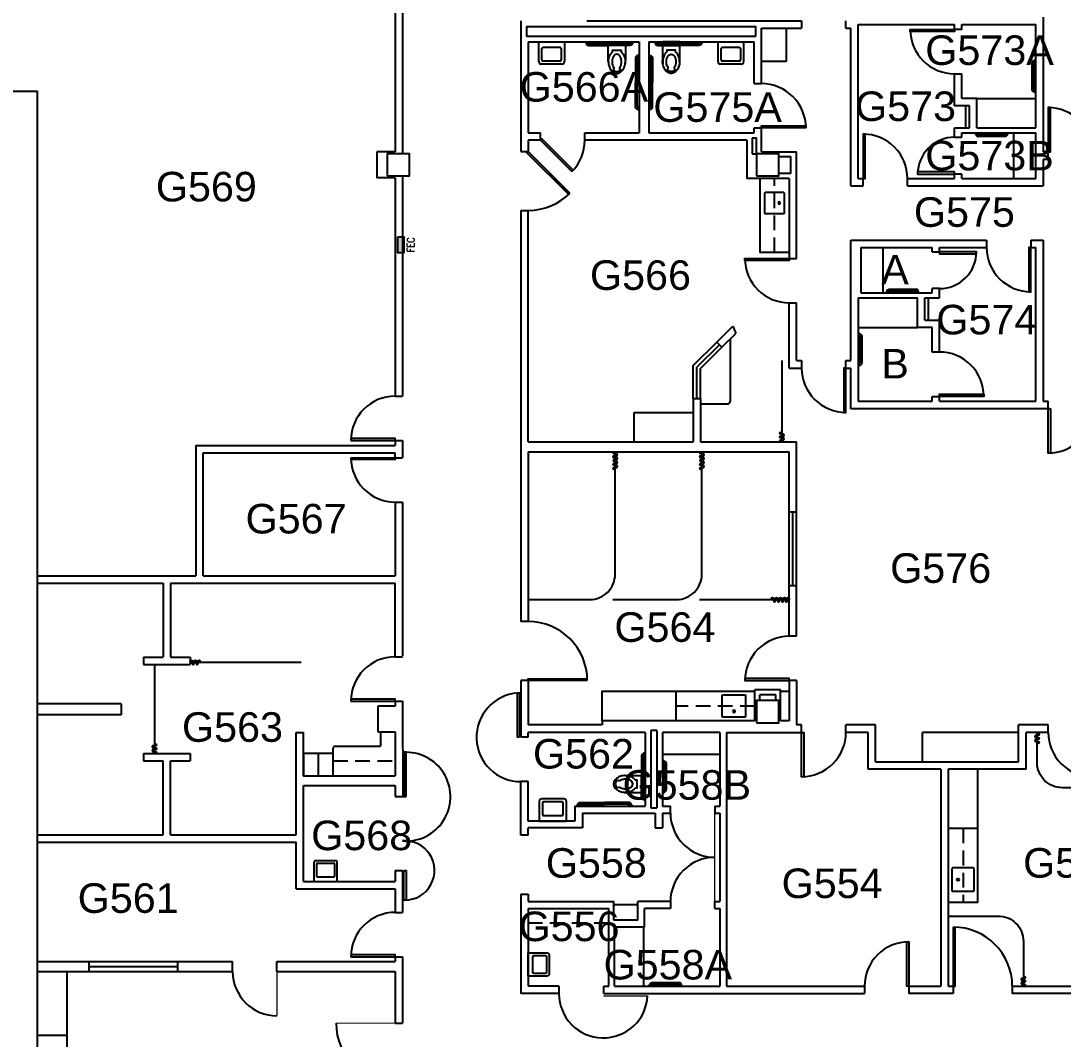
# Model space of a CAD drawing. Header units: inches. Extents: x -3386 to 4701, y -741 to 3764.
# Drawn here: x 1174 to 2020, y 351 to 1178 of the extents above; entities that cross this region are included whole.
import ezdxf
from ezdxf.enums import TextEntityAlignment as Align

# ---------------------------------------------------------------- set-up
doc = ezdxf.new("R2010")
doc.units = ezdxf.units.IN
doc.header["$LTSCALE"] = 96
doc.header["$MEASUREMENT"] = 0
doc.linetypes.add('HIDDEN2', pattern=[0.1875, 0.125, -0.0625])
doc.layers.get('0').update_dxf_attribs({"linetype": 'CONTINUOUS'})
for name, color, linetype in [('A-ANNO-ROOM', 4, 'CONTINUOUS'), ('A-COLS', 5, 'CONTINUOUS'), ('A-DOOR', 2, 'CONTINUOUS'), ('A-FLOR-CASE', 3, 'CONTINUOUS'), ('A-FLOR-CASE-UPPR', 3, 'HIDDEN2'), ('A-FLOR-PFIX', 2, 'CONTINUOUS'), ('A-GLAZ', 2, 'CONTINUOUS'), ('A-GLAZ-SILL', 1, 'CONTINUOUS'), ('A-WALL-FULL', 6, 'CONTINUOUS')]:
    doc.layers.add(name, color=color, linetype=linetype)
doc.styles.add('ARIAL', font='arial.ttf')
doc.styles.add('RomanS', font='romans.shx', dxfattribs={"width": 0.8})

# ---------------------------------------------------------------- blocks, each defined once
blk = doc.blocks.new('TRA_GrabBar_42')
for points in [[(0, 22.5), (0.5, 22.5), (0.75, 22.25), (0.75, 19.75), (0.5, 19.5), (0, 19.5)], [(0, -22.5), (0.5, -22.5), (0.75, -22.25), (0.75, -19.75), (0.5, -19.5), (0, -19.5)]]:
    blk.add_lwpolyline(points)
for points in [[(0.75, 21.75), (1, 21.75, -0.414214), (3, 19.75), (3, 0)], [(0.75, 20.25), (1, 20.25, -0.414214), (1.5, 19.75), (1.5, 0)], [(0.75, -20.25), (1, -20.25, 0.414214), (1.5, -19.75), (1.5, 0)], [(0.75, -21.75), (1, -21.75, 0.414214), (3, -19.75), (3, 0)]]:
    blk.add_lwpolyline(points, format="xyb")
blk = doc.blocks.new('TRA_GrabBar_36')
for points in [[(0, 19.5), (0.5, 19.5), (0.75, 19.25), (0.75, 16.75), (0.5, 16.5), (0, 16.5)], [(0, -19.5), (0.5, -19.5), (0.75, -19.25), (0.75, -16.75), (0.5, -16.5), (0, -16.5)]]:
    blk.add_lwpolyline(points)
for points in [[(0.75, 18.75), (1, 18.75, -0.414214), (3, 16.75), (3, 0)], [(0.75, 17.25), (1, 17.25, -0.414214), (1.5, 16.75), (1.5, 0)], [(0.75, -18.75), (1, -18.75, 0.414214), (3, -16.75), (3, 0)], [(0.75, -17.25), (1, -17.25, 0.414214), (1.5, -16.75), (1.5, 0)]]:
    blk.add_lwpolyline(points, format="xyb")
blk = doc.blocks.new('TRA_GrabBar_42x36')
blk.add_blockref('TRA_GrabBar_42', (0, 33))
at = {"rotation": 90}
blk.add_blockref('TRA_GrabBar_36', (24, 0), dxfattribs=at)
blk = doc.blocks.new('P2477016')
for p, q in [((-3.603083, -23.831759), (-3.603083, -23.831759)), ((-2.504894, -21.068753), (-2.504894, -21.068753))]:
    blk.add_line(p, q)
for points in [[(-6.93083, -16.399601, -0.022673), (-7, -14.875), (-7, 0), (-3.020761, 0), (0, 0), (3.020761, 0), (7, 0), (7, -14.875)], [(-6.937926, -16.211212, -0.074934), (-6.387938, -12.562014, -0.085426), (-4.920528, -9.670474, -0.066386), (-3.550098, -8.264603), (-3.550098, -6.711212), (3.449902, -6.711212), (3.449902, -8.264603, -0.066386), (4.820333, -9.670474, -0.085426), (6.287743, -12.562014, -0.111314), (6.709134, -17.991061)], [(3.991504, -23.722377, -0.562484), (3.158962, -23.529526), (2.424162, -21.300368, -0.238976), (2.492058, -20.853364, 0.08035), (3.421006, -18.976205, 0.074934), (3.837731, -16.211212, 0.074934), (3.421006, -13.446218, 0.085426), (2.414145, -11.462194, 0.066386), (1.597345, -10.624271, 0.330534), (-1.69754, -10.624271, 0.066386), (-2.51434, -11.462194, 0.085426), (-3.521201, -13.446218, 0.074934), (-3.937926, -16.211212, 0.074934), (-3.521201, -18.976205, 0.08035), (-2.592253, -20.853364, -0.238976), (-2.524357, -21.300368), (-3.250575, -23.503493, -0.549653), (-4.069149, -23.710095)], [(0, -25.75, 0.143932), (2.498761, -25.015482, 0.107177), (4.949747, -22.564786, 0.077997), (6.431696, -19.212481, 0.065232), (7, -14.875)], [(-4.023967, -23.748064, 0.06085), (-2.498761, -25.015482, 0.143932), (0, -25.75)], [(-2.976493, -22.67201, 0.063273), (-1.687041, -23.754089, 0.143932), (0, -24.25)], [(0, -24.25, 0.143932), (1.687041, -23.754089, 0.059203), (2.902316, -22.750942)]]:
    blk.add_lwpolyline(points, format="xyb")
for centre, radius, start, end in [((5.443363, -16.211212), 12.38129, 180, 197.141641), ((2.746106, -17.043143), 9.558648, 197.141641, 216.672481), ((1.035634, -18.316811), 7.426057, 216.672481, 226.574161)]:
    blk.add_arc(centre, radius, start, end)
blk = doc.blocks.new('A$C150C72AD')
for p, q in [((0.43, 17), (15.58, 17)), ((0, 0.43), (0, 16.58)), ((16, 16.58), (16, 0.43)), ((15.58, 0), (0.43, 0))]:
    blk.add_line(p, q)
blk.add_circle((4.25, 8.53), 0.85)
for centre, start, end in [((0.43, 16.58), 90, 180), ((15.58, 16.58), 0, 90), ((0.43, 0.43), 180, 270), ((15.58, 0.43), 270, 0)]:
    blk.add_arc(centre, 0.425, start, end)
blk = doc.blocks.new('Sink')
for p, q in [((-10.375, -16.15), (-10.375, 0)), ((-10.375, 0), (10.375, 0)), ((10.375, 0), (10.375, -16.15)), ((-7.875, -14.65), (-7.875, -5.5)), ((-6.875, -4.5), (6.875, -4.5)), ((7.875, -5.5), (7.875, -14.65)), ((6.875, -15.65), (-6.875, -15.65)), ((8.375, -18.15), (-8.375, -18.15))]:
    blk.add_line(p, q)
for centre, radius, start, end in [((-6.875, -5.5), 1, 90, 180), ((6.875, -5.5), 1, 0, 90), ((-8.375, -16.15), 2, 180, 270), ((-6.875, -14.65), 1, 180, 270), ((6.875, -14.65), 1, 270, 0), ((8.375, -16.15), 2, 270, 0)]:
    blk.add_arc(centre, radius, start, end)
blk = doc.blocks.new('A$C701A6502')
for p, q in [((0, 9.02), (0, -9.02)), ((17.5, 9.5), (0.48, 9.5)), ((17.97, -9.02), (17.97, 9.02)), ((0.48, -9.5), (17.5, -9.5))]:
    blk.add_line(p, q)
blk.add_circle((4.78, 0), 0.955)
for centre, start, end in [((0.48, 9.02), 90, 180), ((17.5, 9.02), 0, 90), ((0.48, -9.02), 180, 270), ((17.5, -9.02), 270, 0)]:
    blk.add_arc(centre, 0.477, start, end)
blk = doc.blocks.new('A$C12464A01')
for p, q in [((0.75, 12.75), (0.5, 12.75)), ((0.75, 11.25), (0.5, 11.25)), ((1, 13.5), (0.75, 13.25)), ((0.75, 13.25), (0.75, 10.75)), ((0.75, 10.75), (1, 10.5)), ((1.5, 13.5), (1, 13.5)), ((1, 10.5), (1.5, 10.5))]:
    blk.add_line(p, q)
for points in [[(0.75, -12.75), (0.5, -12.75, -0.414214), (-1.5, -10.75), (-1.5, 10.75)], [(0.75, -11.25), (0.5, -11.25, -0.414214), (0, -10.75), (0, 10.75)]]:
    blk.add_lwpolyline(points, format="xyb")
blk.add_lwpolyline([(1.5, -13.5), (1, -13.5), (0.75, -13.25), (0.75, -10.75), (1, -10.5), (1.5, -10.5)])
for radius in [2, 0.5]:
    blk.add_arc((0.5, 10.75), radius, 90, 180)
blk = doc.blocks.new('A$C1D080207')
blk.add_hatch(color=256).paths.add_polyline_path([(0, 0), (5, 0), (5, 13), (0, 13)])
blk.add_lwpolyline([(0, 13), (5, 13), (5, 0), (0, 0)], close=True)
at = {"style": 'RomanS', "width": 0.8, "flags": 4}
blk.add_attdef('FEC', text='', height=6, rotation=90, dxfattribs=at).set_placement((13.68, 6.59), align=Align.CENTER)
blk = doc.blocks.new('A$C565E4757')
for p, q in [((7.77, 17), (-7.77, 17)), ((-9.5, 15.27), (-9.5, 0)), ((-7.34, 13.98), (-7.34, 4.75)), ((6.48, 14.84), (-6.48, 14.84)), ((7.34, 4.75), (7.34, 13.98)), ((9.5, 0), (9.5, 15.27)), ((-9.5, 0), (9.5, 0)), ((-6.48, 3.89), (6.48, 3.89))]:
    blk.add_line(p, q)
for centre, radius, start, end in [((-7.77, 15.27), 1.73, 90, 180), ((7.77, 15.27), 1.73, 0, 90), ((-6.48, 13.98), 0.864, 90, 180), ((6.48, 13.98), 0.864, 0, 90), ((-6.48, 4.75), 0.864, 180, 270), ((6.48, 4.75), 0.864, 270, 0)]:
    blk.add_arc(centre, radius, start, end)
blk = doc.blocks.new('W-LAV2')
for p, q in [((17, 11), (1, 11)), ((1, 11), (1, -11)), ((15.5, 8.5), (6.5, 8.5)), ((19, -9), (19, 9)), ((5.5, 7.5), (5.5, -7.5)), ((16.5, -7.5), (16.5, 7.5)), ((1, -11), (17, -11)), ((6.5, -8.5), (15.5, -8.5))]:
    blk.add_line(p, q)
for centre, radius, start, end in [((6.5, 7.5), 1, 90, 180), ((15.5, 7.5), 1, 0, 90), ((17, 9), 2, 0, 90), ((6.5, -7.5), 1, 180, 270), ((15.5, -7.5), 1, 270, 0), ((17, -9), 2, 270, 0)]:
    blk.add_arc(centre, radius, start, end)

msp = doc.modelspace()

# ---------------------------------------------------------------- linework, layer by layer
at = {"layer": 'A-COLS'}
for points in [[(1471.5, 1052.5), (1489.5, 1052.5), (1489.5, 1070.5), (1471.5, 1070.5)], [(1771.5, 1052.5), (1789.5, 1052.5), (1789.5, 1070.5), (1771.5, 1070.5)], [(1771.5, 608.5), (1789.5, 608.5), (1789.5, 626.5), (1771.5, 626.5)]]:
    msp.add_lwpolyline(points, close=True, dxfattribs=at)
at = {"layer": 'A-DOOR'}
msp.add_line((1484.12, 548.45), (1486.87, 548.45), dxfattribs=at)
for points in [[(1896.25, 1171.5, 0.414214), (1932.25, 1135.5)], [(1811.5, 1091.5, 0.414214), (1775.5, 1127.5)], [(2044.25, 1072, 0.414214), (2008.25, 1108)], [(1894, 1050.5, 0.414214), (1858, 1086.5)], [(1932.25, 1084, 0.414214), (1902.25, 1054)], [(1920, 961, 0.414214), (1950, 991)], [(1958.25, 994.5, 0.414214), (1994.25, 958.5)], [(1762, 985.5, 0.414214), (1798, 949.5)], [(1956, 873.5, 0.414214), (1920, 909.5)], [(1808, 896.54, 0.414214), (1844, 860.54)], [(2008.25, 827.5, 0.414214), (2044.25, 863.5)], [(1798, 678.66, 0.414214), (1762, 642.66)], [(1577.25, 632.56, 0.962481), (1580, 560.66)], [(1808, 564.66, 0.414214), (1844, 600.66)], [(2008.25, 600.66, 0.414214), (2044.25, 564.66)], [(1484, 512.45, 1.039969), (1486.87, 584.45)], [(1701.5, 535.16, 0.414214), (1737.5, 499.16)], [(1485.92, 464.45, 1.039969), (1484, 512.45)], [(1737.5, 499.16, 0.414214), (1701.5, 463.16)], [(1895.12, 430.5, 0.414214), (1859.12, 394.5)], [(1611, 388.5, 0.97428), (1682.95, 386.63)]]:
    msp.add_lwpolyline(points, format="xyb", dxfattribs=at)
for points in [[(1932.25, 1171.5), (1932.25, 1169.75), (1896.25, 1169.75), (1896.25, 1171.5)], [(2008.25, 1072), (2010, 1072), (2010, 1108), (2008.25, 1108)], [(1775.5, 1091.5), (1775.5, 1093.25), (1811.5, 1093.25), (1811.5, 1091.5)], [(1858, 1050.5), (1859.75, 1050.5), (1859.75, 1086.5), (1858, 1086.5)], [(1932.25, 1054), (1932.25, 1055.75), (1902.25, 1055.75), (1902.25, 1054)], [(1920, 991), (1920, 989.25), (1950, 989.25), (1950, 991)], [(1994.25, 994.5), (1992.5, 994.5), (1992.5, 958.5), (1994.25, 958.5)], [(1798, 985.5), (1798, 983.75), (1762, 983.75), (1762, 985.5)], [(1844, 896.54), (1842.25, 896.54), (1842.25, 860.54), (1844, 860.54)], [(1920, 873.5), (1920, 875.25), (1956, 875.25), (1956, 873.5)], [(2008.25, 863.5), (2010, 863.5), (2010, 827.5), (2008.25, 827.5)], [(1798, 642.66), (1798, 644.41), (1762, 644.41), (1762, 642.66)], [(1579, 596.66), (1577.25, 596.66), (1577.25, 632.66), (1579, 632.66)], [(1808, 600.66), (1809.75, 600.66), (1809.75, 564.66), (1808, 564.66)], [(1485.12, 488.46), (1486.87, 488.46), (1486.87, 464.45), (1485.12, 464.45)], [(1895.12, 394.5), (1893.37, 394.5), (1893.37, 430.5), (1895.12, 430.5)]]:
    msp.add_lwpolyline(points, close=True, dxfattribs=at)
for points in [[(1621.46, 1056.04), (1596, 1081.5), (1597.06, 1082.56), (1622.52, 1057.1)], [(1619.94, 1038.56), (1586, 1072.5), (1584.94, 1071.44), (1618.88, 1037.5)], [(1442, 837.72), (1478, 837.72), (1478, 839.22), (1442, 839.22)], [(1442, 823.72), (1478, 823.72), (1478, 822.22), (1442, 822.22)], [(1634, 642.66), (1586, 642.66), (1586, 644.16), (1634, 644.16)], [(1442, 626), (1478, 626), (1478, 627.5), (1442, 627.5)], [(1486.87, 548.45), (1486.87, 584.45), (1485.12, 584.45), (1485.12, 548.45)], [(1931.12, 442.5), (1931.12, 394.5), (1932.62, 394.5), (1932.62, 442.5)], [(1442, 418.45), (1478, 418.45), (1478, 419.95), (1442.03, 419.95)]]:
    msp.add_lwpolyline(points, dxfattribs=at)
at = {"layer": 'A-DOOR', "const_width": 1}
for points in [[(1737.5, 463.16), (1737.5, 535.16)], [(1382, 406.45), (1382, 370.45)], [(1682.95, 386.63), (1647, 386.63)], [(1478, 364.5), (1430, 364.5)]]:
    msp.add_lwpolyline(points, dxfattribs=at)
at = {"layer": 'A-DOOR'}
for centre, radius, start, end in [((1596, 1081.5), 36, 315, 0), ((1586, 1072.5), 48, 270, 315), ((1478, 837.72), 36, 90, 180), ((1478, 823.72), 36, 180, 270), ((1586, 642.66), 48, 360, 90), ((1478, 626), 36, 90, 180), ((1478, 418.45), 36, 90, 180), ((1931.12, 394.5), 48, 0, 90), ((1382, 406.45), 36, 180, 270), ((1478, 364.5), 48, 180, 270)]:
    msp.add_arc(centre, radius, start, end, dxfattribs=at)
at = {"layer": 'A-FLOR-CASE'}
for p, q in [((1795.5, 1172.5), (1795.5, 1145.5)), ((1795.5, 1145.5), (1775.5, 1145.5)), ((1941.25, 1091.5), (1941.25, 1109.5)), ((1950.25, 1115.5), (1998.25, 1115.5)), ((1980.25, 1050.5), (1980.25, 1087.5)), ((1774, 1050.5), (1774, 990.5)), ((1798, 990.5), (1774, 990.5)), ((1874, 994.5), (1874, 957.5)), ((1911, 935.5), (1911, 953.5)), ((1854, 929.5), (1902, 929.5)), ((1750, 920.05), (1750, 869.34)), ((1726, 867.34), (1748, 867.34)), ((1672, 860.54), (1720, 860.54)), ((1672, 836.54), (1672, 860.54)), ((1706, 634.03), (1706, 610.03)), ((1791, 634.03), (1798, 634.03)), ((1466, 601), (1466, 589.45)), ((1984.25, 600.66), (1906.25, 600.66)), ((1906.25, 576.66), (1906.25, 600.66)), ((1429.5, 589.45), (1466, 589.45)), ((1415.5, 583.45), (1415.5, 565.45)), ((1741, 582.66), (1695, 582.66)), ((1951.12, 522.66), (1927.12, 522.66)), ((1675, 460.5), (1655.5, 460.5)), ((1680, 394.5), (1680, 442.5)), ((1211.5, 175.25), (1211.5, 406.45)), ((1211.5, 354.45), (1187.5, 354.45))]:
    msp.add_line(p, q, dxfattribs=at)
for points in [[(1706, 610.03), (1646, 610.03), (1646, 634.03), (1770, 634.03)], [(1427.5, 583.45), (1403.5, 583.45), (1403.5, 565.45), (1427.5, 565.45), (1427.5, 587.45)], [(1927.12, 522.66), (1927.12, 462.66), (1951.12, 462.66), (1951.12, 570.66)]]:
    msp.add_lwpolyline(points, dxfattribs=at)
for centre, start, end in [((1748, 869.34), 270, 0), ((1429.5, 587.45), 90, 180)]:
    msp.add_arc(centre, 2, start, end, dxfattribs=at)
at = {"layer": 'A-FLOR-CASE-UPPR'}
for p, q in [((1786, 990.5), (1786, 1050.5)), ((1770, 622.03), (1706, 622.03)), ((1427.5, 577.45), (1478, 577.45)), ((1939.12, 522.66), (1939.12, 462.66)), ((1651.5, 445.66), (1586, 445.66))]:
    msp.add_line(p, q, dxfattribs=at)
at = {"layer": 'A-FLOR-PFIX'}
for p, q in [((1792, 902.54), (1792, 836.54)), ((1655.82, 822.16), (1657.67, 822.16)), ((1726.22, 822.16), (1728.07, 822.16)), ((1725, 708.54), (1798, 708.54)), ((1282.5, 655.72), (1282.5, 583.45)), ((1311.5, 657.59), (1401.5, 657.59))]:
    msp.add_line(p, q, dxfattribs=at)
for points in [[(1792, 836.54), (1791.22, 836.54, -1), (1791.22, 838.13), (1793.07, 838.13, 1), (1793.07, 839.72), (1791.22, 839.72, -1), (1791.22, 841.32), (1793.07, 841.32, 1), (1793.07, 842.91), (1791.22, 842.91, -1), (1791.22, 844.51), (1792, 844.51)], [(1586, 708.54), (1636.1, 708.54, 0.414214), (1656.6, 729.04), (1656.6, 828.54)], [(1654.6, 708.54), (1706.5, 708.54, 0.414214), (1727, 729.04), (1727, 828.54)], [(1657.67, 822.16, 1), (1657.67, 823.76), (1655.82, 823.76, -1), (1655.82, 825.35), (1657.67, 825.35, 1), (1657.67, 826.94), (1655.82, 826.94, -1), (1655.82, 828.54), (1656.6, 828.54)], [(1655.82, 822.16, 1), (1655.82, 820.57), (1657.67, 820.57)], [(1728.07, 822.16, 1), (1728.07, 823.76), (1726.22, 823.76, -1), (1726.22, 825.35), (1728.07, 825.35, 1), (1728.07, 826.94), (1726.22, 826.94, -1), (1726.22, 828.54), (1727, 828.54)], [(1726.22, 822.16, 1), (1726.22, 820.57)], [(1656.6, 814.19), (1655.82, 814.19, -1), (1655.82, 815.79), (1657.67, 815.79, 1), (1657.67, 817.38), (1655.82, 817.38, -1), (1655.82, 818.97), (1657.67, 818.97, 1), (1657.67, 820.57)], [(1727, 814.19), (1726.22, 814.19, -1), (1726.22, 815.79), (1728.07, 815.79, 1), (1728.07, 817.38), (1726.22, 817.38, -1), (1726.22, 818.97), (1728.07, 818.97, 1), (1728.07, 820.57), (1726.22, 820.57)], [(1783.66, 708.54), (1783.66, 709.31, -1), (1785.25, 709.31), (1785.25, 707.47, 1), (1786.84, 707.47), (1786.84, 709.31, -1), (1788.44, 709.31), (1788.44, 707.47, 1), (1790.03, 707.47), (1790.03, 709.31, -1), (1791.62, 709.31)], [(1791.62, 709.31), (1791.62, 707.47, 1), (1793.22, 707.47), (1793.22, 709.31, -1), (1794.81, 709.31), (1794.81, 707.47, 1), (1796.41, 707.47), (1796.41, 709.31, -1), (1798, 709.31), (1798, 708.54)], [(1311.5, 657.59), (1311.5, 658.37, -1), (1313.09, 658.37), (1313.09, 656.52, 1), (1314.69, 656.52), (1314.69, 658.37, -1), (1316.28, 658.37), (1316.28, 656.52, 1), (1317.88, 656.52), (1317.88, 658.37, -1), (1319.47, 658.37), (1319.47, 657.59)], [(1999.25, 599.62), (2000.03, 599.62, -1), (2000.03, 598.03), (1998.18, 598.03, 1), (1998.18, 596.43), (2000.03, 596.43, -1), (2000.03, 594.84), (1998.18, 594.84, 1), (1998.18, 593.25), (2000.03, 593.25, -1), (2000.03, 591.65), (1999.25, 591.65)], [(2050.25, 555.66), (2019.75, 555.66, -0.414214), (1999.25, 576.16), (1999.25, 600.66)], [(1282.5, 591.42), (1283.28, 591.42, -1), (1283.28, 589.83), (1281.43, 589.83, 1), (1281.43, 588.23), (1283.28, 588.23, -1), (1283.28, 586.64), (1281.43, 586.64, 1), (1281.43, 585.05), (1283.28, 585.05, -1), (1283.28, 583.45), (1282.5, 583.45)], [(1927.12, 451.5), (1967.62, 451.5, -0.414214), (1988.12, 431), (1988.12, 394.5)], [(1988.12, 402.47), (1988.9, 402.47, -1), (1988.9, 400.88), (1987.05, 400.88, 1), (1987.05, 399.28), (1988.9, 399.28, -1), (1988.9, 397.69), (1987.05, 397.69, 1), (1987.05, 396.09), (1988.9, 396.09, -1), (1988.9, 394.5), (1988.12, 394.5)]]:
    msp.add_lwpolyline(points, format="xyb", dxfattribs=at)
at = {"layer": 'A-GLAZ'}
for p, q in [((1741.21, 915.51), (1723, 897.29)), ((1723, 871.54), (1723, 897.29)), ((1801, 719.54), (1801, 779.54)), ((1229.5, 410.45), (1301.5, 410.45))]:
    msp.add_line(p, q, dxfattribs=at)
at = {"layer": 'A-GLAZ-SILL'}
for p, q in [((1720, 898.54), (1739.09, 917.63)), ((1726, 896.05), (1743.33, 913.39)), ((1720, 871.54), (1720, 898.54)), ((1726, 871.54), (1726, 896.05)), ((1798, 719.54), (1798, 779.54)), ((1804, 719.54), (1804, 779.54)), ((1229.5, 414.45), (1301.5, 414.45)), ((1229.5, 406.45), (1301.5, 406.45))]:
    msp.add_line(p, q, dxfattribs=at)
at = {"layer": 'A-WALL-FULL'}
for p, q in [((1484, 1253.5), (1484, 1070.5)), ((1478, 1245.5), (1478, 1072)), ((1580, 1178.5), (1580, 1072.5)), ((1633.5, 1178.5), (1808, 1178.5)), ((1808, 1178.5), (1808, 1172.5)), ((1844, 1172.5), (1844, 1178.5)), ((2004.25, 1181.5), (2004.25, 1072)), ((1584.62, 1173.87), (1584.62, 1166.12)), ((1584.62, 1173.87), (1770.87, 1173.87)), ((1770.87, 1166.12), (1770.87, 1173.87)), ((1775.5, 1127.5), (1775.5, 1172.5)), ((1775.5, 1172.5), (1808, 1172.5)), ((1844, 1172.5), (1848, 1172.5)), ((1848, 1044.5), (1848, 1172.5)), ((1854, 1175.5), (1932.25, 1175.5)), ((1854, 1050.5), (1854, 1175.5)), ((1932.25, 1171.5), (1932.25, 1175.5)), ((1938.25, 1171.5), (1932.25, 1171.5)), ((1938.25, 1175.5), (1998.25, 1175.5)), ((1938.25, 1171.5), (1938.25, 1175.5)), ((1998.25, 1091.5), (1998.25, 1175.5)), ((1584.62, 1166.12), (1770.87, 1166.12)), ((1586, 1161.5), (1586, 1087.5)), ((1586, 1161.5), (1676.02, 1161.5)), ((1676.02, 1161.5), (1676.02, 1087.5)), ((1684.02, 1161.5), (1684.02, 1087.5)), ((1684.02, 1161.5), (1769.5, 1161.5)), ((1769.5, 1127.5), (1769.5, 1161.5)), ((1932.25, 1109.5), (1932.25, 1135.5)), ((1932.25, 1135.5), (1938.25, 1135.5)), ((1938.25, 1115.5), (1938.25, 1135.5)), ((1769.5, 1127.5), (1775.5, 1127.5)), ((1140.42, 1121.5), (1187.5, 1121.5)), ((1187.5, 179.25), (1187.5, 1121.5)), ((1944.25, 1109.5), (1932.25, 1109.5)), ((1950.25, 1115.5), (1938.25, 1115.5)), ((1944.25, 1091.5), (1944.25, 1109.5)), ((1950.25, 1091.5), (1950.25, 1115.5)), ((1586, 1087.5), (1596, 1087.5)), ((1596, 1081.5), (1596, 1087.5)), ((1632, 1081.5), (1632, 1087.5)), ((1632, 1087.5), (1676.02, 1087.5)), ((1684.02, 1087.5), (1769.5, 1087.5)), ((1768, 1083.5), (1771.5, 1083.5)), ((1768, 1083.5), (1768, 1070.5)), ((1769.5, 1087.5), (1769.5, 1091.5)), ((1769.5, 1091.5), (1775.5, 1091.5)), ((1771.5, 1070.5), (1771.5, 1083.5)), ((1775.5, 1072), (1775.5, 1091.5)), ((1932.25, 1084), (1932.25, 1091.5)), ((1932.25, 1091.5), (1944.25, 1091.5)), ((1932.25, 1084), (1938.25, 1084)), ((1938.25, 1084), (1938.25, 1087.5)), ((1938.25, 1087.5), (1998.25, 1087.5)), ((1950.25, 1091.5), (1998.25, 1091.5)), ((1998.25, 1050.5), (1998.25, 1087.5)), ((1596, 1081.5), (1586, 1081.5)), ((1586, 1081.5), (1586, 1072.5)), ((1763.5, 1081.5), (1632, 1081.5)), ((1763.5, 1081.5), (1763.5, 1050.5)), ((1478, 1072), (1463, 1072)), ((1463, 1072), (1463, 1051)), ((1580, 1072.5), (1586, 1072.5)), ((1768, 1070.5), (1771.5, 1070.5)), ((1775.5, 1072), (1804, 1072)), ((1789.5, 1068.37), (1799.38, 1068.37)), ((1799.38, 1054.63), (1799.38, 1068.37)), ((1804, 985.5), (1804, 1072)), ((2008.25, 1072), (2004.25, 1072)), ((2008.25, 1066), (2008.25, 1072)), ((2004.25, 1066), (2004.25, 1044.5)), ((2008.25, 1066), (2004.25, 1066)), ((1478, 1051), (1463, 1051)), ((1478, 1051), (1478, 873.72)), ((1484, 1052.5), (1484, 873.72)), ((1798, 1050.5), (1763.5, 1050.5)), ((1799.38, 1054.63), (1789.5, 1054.63)), ((1798, 1050.5), (1798, 985.5)), ((1854, 1050.5), (1858, 1050.5)), ((1858, 1044.5), (1858, 1050.5)), ((1894, 1050.5), (1932.25, 1050.5)), ((1894, 1044.5), (1894, 1050.5)), ((1932.25, 1050.5), (1932.25, 1054)), ((1938.25, 1054), (1932.25, 1054)), ((1938.25, 1050.5), (1938.25, 1054)), ((1938.25, 1050.5), (1998.25, 1050.5)), ((1848, 1044.5), (1858, 1044.5)), ((1894, 1044.5), (2004.25, 1044.5)), ((1580, 1024.5), (1580, 690.66)), ((1580, 1024.5), (1586, 1024.5)), ((1586, 836.54), (1586, 1024.5)), ((1848, 902.54), (1848, 1000.5)), ((1848, 1000.5), (1958.25, 1000.5)), ((1958.25, 1000.5), (1958.25, 994.5)), ((1994.25, 1000.5), (2004.25, 1000.5)), ((1994.25, 1000.5), (1994.25, 994.5)), ((2004.25, 1000.5), (2004.25, 869.5)), ((1856, 994.5), (1856, 957.5)), ((1856, 994.5), (1914, 994.5)), ((1914, 991), (1914, 994.5)), ((1914, 991), (1920, 991)), ((1920, 994.5), (1958.25, 994.5)), ((1920, 991), (1920, 994.5)), ((1994.25, 994.5), (1998.25, 994.5)), ((1998.25, 869.5), (1998.25, 994.5)), ((1798, 985.5), (1804, 985.5)), ((1856, 957.5), (1914, 957.5)), ((1914, 957.5), (1914, 961)), ((1920, 961), (1914, 961)), ((1920, 953.5), (1920, 961)), ((1798, 949.5), (1804, 949.5)), ((1798, 896.54), (1798, 949.5)), ((1804, 902.54), (1804, 949.5)), ((1854, 953.5), (1854, 869.5)), ((1854, 953.5), (1902, 953.5)), ((1902, 929.5), (1902, 953.5)), ((1908, 953.5), (1920, 953.5)), ((1908, 935.5), (1908, 953.5)), ((1908, 935.5), (1920, 935.5)), ((1920, 909.5), (1920, 935.5)), ((1739.09, 917.63), (1752.12, 930.66)), ((1743.33, 913.39), (1754.61, 924.66)), ((1752.12, 930.66), (1754.61, 924.66)), ((1914, 929.5), (1902, 929.5)), ((1914, 909.5), (1914, 929.5)), ((1739.09, 917.63), (1743.33, 913.39)), ((1920, 909.5), (1914, 909.5)), ((1804, 902.54), (1808, 902.54)), ((1808, 902.54), (1808, 896.54)), ((1844, 902.54), (1848, 902.54)), ((1844, 896.54), (1844, 902.54)), ((1798, 896.54), (1808, 896.54)), ((1844, 896.54), (1848, 896.54)), ((1848, 863.5), (1848, 896.54)), ((1478, 873.72), (1484, 873.72)), ((1914, 869.5), (1914, 873.5)), ((1914, 873.5), (1920, 873.5)), ((1920, 869.5), (1920, 873.5)), ((1720, 871.54), (1720, 836.54)), ((1726, 871.54), (1720, 871.54)), ((1726, 871.54), (1726, 836.54)), ((2009.5, 863.5), (1848, 863.5)), ((1854, 869.5), (1914, 869.5)), ((1920, 869.5), (1998.25, 869.5)), ((2004.25, 869.5), (2008.25, 869.5)), ((2008.25, 863.5), (2008.25, 869.5)), ((1316, 833.72), (1316, 727.72)), ((1316, 833.72), (1478, 833.72)), ((1478, 837.72), (1478, 833.72)), ((1478, 837.72), (1484, 837.72)), ((1484, 837.72), (1484, 823.72)), ((1586, 836.54), (1720, 836.54)), ((1726, 836.54), (1804, 836.54)), ((1804, 779.54), (1804, 836.54)), ((1322, 827.72), (1478, 827.72)), ((1322, 727.72), (1322, 827.72)), ((1478, 823.72), (1478, 827.72)), ((1478, 823.72), (1484, 823.72)), ((1586, 828.54), (1798, 828.54)), ((1586, 828.54), (1586, 690.66)), ((1798, 779.54), (1798, 828.54)), ((1478, 787.72), (1478, 727.72)), ((1478, 787.72), (1484, 787.72)), ((1484, 787.72), (1484, 662.5)), ((1804, 779.54), (1798, 779.54)), ((1187.5, 727.72), (1316, 727.72)), ((1187.5, 721.72), (1289.5, 721.72)), ((1289.5, 721.72), (1289.5, 661.89)), ((1295.5, 721.72), (1478, 721.72)), ((1295.5, 721.72), (1295.5, 661.89)), ((1322, 727.72), (1478, 727.72)), ((1478, 662.5), (1478, 721.72)), ((1798, 678.66), (1798, 719.54)), ((1804, 719.54), (1798, 719.54)), ((1804, 678.66), (1804, 719.54)), ((1586, 690.66), (1580, 690.66)), ((1804, 678.66), (1798, 678.66)), ((1273.5, 661.72), (1273.5, 655.72)), ((1273.5, 661.72), (1289.5, 661.72)), ((1295.5, 661.72), (1311.5, 661.72)), ((1311.5, 661.72), (1311.5, 655.72)), ((1478, 662), (1484, 662)), ((1273.5, 655.72), (1311.5, 655.72)), ((1580, 642.66), (1580, 596.66)), ((1586, 642.66), (1580, 642.66)), ((1586, 642.66), (1586, 606.66)), ((1791, 635.21), (1770, 635.21)), ((1770, 610.03), (1770, 635.21)), ((1791, 610.03), (1791, 635.21)), ((1804, 642.66), (1798, 642.66)), ((1798, 642.66), (1798, 610.03)), ((1804, 642.66), (1804, 606.66)), ((1787, 631.21), (1774, 631.21)), ((1774, 626.5), (1774, 631.21)), ((1787, 626.5), (1787, 631.21)), ((1255.5, 623.92), (1187.5, 623.92)), ((1255.5, 623.92), (1255.5, 614.92)), ((1478, 622), (1464, 622)), ((1464, 622), (1464, 601)), ((1478, 626), (1484, 626)), ((1478, 626), (1478, 622)), ((1484, 626), (1484.12, 548.45)), ((1255.5, 614.92), (1187.5, 614.92)), ((1770, 610.03), (1646, 610.03)), ((1646, 610.03), (1646, 606.66)), ((1798, 610.03), (1791, 610.03)), ((1464, 601), (1478, 601)), ((1478, 601), (1478, 565.45)), ((1646, 606.66), (1586, 606.66)), ((1685.63, 602.04), (1685.63, 539.29)), ((1690.38, 602.04), (1685.63, 602.04)), ((1690.38, 602.04), (1690.38, 539.29)), ((1808, 606.66), (1804, 606.66)), ((1808, 600.66), (1808, 606.66)), ((1844, 600.66), (1844, 606.66)), ((1868, 606.66), (1844, 606.66)), ((1868, 576.66), (1868, 606.66)), ((1984.25, 576.66), (1984.25, 606.66)), ((2008.25, 606.66), (1984.25, 606.66)), ((2008.25, 600.66), (2008.25, 606.66)), ((1397.61, 517.48), (1397.61, 600.45)), ((1397.61, 600.45), (1403.5, 600.45)), ((1403.5, 565.45), (1403.5, 600.45)), ((1586, 596.66), (1580, 596.66)), ((1681, 600.66), (1586, 600.66)), ((1586, 596.66), (1586, 600.66)), ((1681, 600.66), (1681, 540.66)), ((1741.5, 600.66), (1695, 600.66)), ((1695, 600.66), (1695, 540.66)), ((1741.5, 600.66), (1741.5, 540.66)), ((1747, 600.66), (1808, 600.66)), ((1747, 600.66), (1747, 394.5)), ((1862, 600.66), (1844, 600.66)), ((1862, 570.66), (1862, 600.66)), ((1990.25, 570.66), (1990.25, 600.66)), ((2008.25, 600.66), (1990.25, 600.66)), ((1273.61, 583.48), (1273.61, 577.48)), ((1273.61, 583.48), (1311.61, 583.48)), ((1273.61, 577.48), (1289.61, 577.48)), ((1289.61, 517.48), (1289.61, 577.48)), ((1295.61, 517.48), (1295.61, 577.48)), ((1295.61, 577.48), (1311.61, 577.48)), ((1311.61, 583.48), (1311.61, 577.48)), ((1868, 576.66), (1984.25, 576.66)), ((1921.12, 570.66), (1862, 570.66)), ((1921.12, 570.66), (1921.12, 394.5)), ((1990.25, 570.66), (1927.12, 570.66)), ((1927.12, 570.66), (1927.12, 394.5)), ((1403.5, 565.45), (1478, 565.45)), ((1580, 517.16), (1580, 560.66)), ((1586, 560.66), (1580, 560.66)), ((1586, 528.66), (1586, 560.66)), ((1403.5, 479.45), (1403.5, 557.45)), ((1403.5, 557.45), (1478, 557.45)), ((1478, 557.45), (1478, 548.45)), ((1478, 548.45), (1484, 548.45)), ((1624, 540.66), (1624, 528.66)), ((1624, 540.66), (1681, 540.66)), ((1630, 535.16), (1630, 523.16)), ((1630, 535.16), (1689, 535.16)), ((1685.63, 539.29), (1690.38, 539.29)), ((1689, 535.16), (1689, 523.16)), ((1695, 540.66), (1701.5, 540.66)), ((1695, 535.16), (1695, 523.16)), ((1695, 535.16), (1701.5, 535.16)), ((1701.5, 535.16), (1701.5, 540.66)), ((1737.5, 540.66), (1741.5, 540.66)), ((1737.5, 540.66), (1737.5, 535.16)), ((1737.5, 535.16), (1741.5, 535.16)), ((1741.5, 535.16), (1741.5, 463.16)), ((1624, 528.66), (1586, 528.66)), ((1187.61, 517.48), (1289.61, 517.48)), ((1295.61, 517.48), (1397.61, 517.48)), ((1586, 517.16), (1580, 517.16)), ((1630, 523.16), (1586, 523.16)), ((1586, 517.16), (1586, 523.16)), ((1689, 523.16), (1695, 523.16)), ((1187.61, 511.48), (1397.61, 511.48)), ((1397.61, 473.45), (1397.61, 511.48)), ((1478, 488.46), (1478, 479.45)), ((1478, 488.46), (1484, 488.46)), ((1484, 488.46), (1484, 454.45)), ((1403.5, 479.45), (1478, 479.45)), ((1397.61, 473.45), (1478, 473.45)), ((1478, 473.45), (1478, 454.35)), ((1580, 469.16), (1586, 469.16)), ((1580, 469.16), (1580, 388.5)), ((1586, 469.16), (1586, 463.16)), ((1586, 463.16), (1655.5, 463.16)), ((1586, 457.66), (1651.5, 457.66)), ((1586, 457.66), (1586, 394.5)), ((1651.5, 394.5), (1651.5, 457.66)), ((1655.5, 448), (1655.5, 463.16)), ((1701.5, 463.16), (1675, 463.16)), ((1675, 448), (1675, 463.16)), ((1701.5, 457.66), (1680.5, 457.66)), ((1680.5, 442.5), (1680.5, 457.66)), ((1701.5, 463.16), (1701.5, 457.66)), ((1737.5, 457.66), (1737.5, 463.16)), ((1737.5, 463.16), (1741.5, 463.16)), ((1737.5, 457.66), (1741.5, 457.66)), ((1741.5, 457.66), (1741.5, 394.5)), ((1478, 454.45), (1484, 454.45)), ((1675, 448), (1655.5, 448)), ((1680.5, 442.5), (1656, 442.5)), ((1656, 394.5), (1656, 442.5)), ((1478, 418.45), (1478, 414.45)), ((1478, 418.45), (1484, 418.45)), ((1484, 418.45), (1484, 364.5)), ((1187.5, 414.45), (1229.5, 414.45)), ((1187.5, 406.45), (1229.5, 406.45)), ((1229.5, 406.45), (1229.5, 414.45)), ((1301.5, 414.45), (1346, 414.45)), ((1301.5, 406.45), (1301.5, 414.45)), ((1301.5, 406.45), (1346, 406.45)), ((1346, 406.45), (1346, 414.45)), ((1382, 414.45), (1478, 414.45)), ((1382, 406.45), (1382, 414.45)), ((1382, 406.45), (1478, 406.45)), ((1478, 406.45), (1478, 364.5)), ((1611, 394.5), (1586, 394.5)), ((1611, 394.5), (1611, 388.5)), ((1647.5, 388.5), (1647.5, 394.5)), ((1647.5, 394.5), (1651.5, 394.5)), ((1656, 394.5), (1741.5, 394.5)), ((1747, 394.5), (1859.12, 394.5)), ((1859.12, 394.5), (1859.12, 388.5)), ((1895.12, 394.5), (1921.12, 394.5)), ((1895.12, 394.5), (1895.12, 388.5)), ((1927.12, 394.5), (1931.12, 394.5)), ((1931.12, 394.5), (1931.12, 388.5)), ((1979.12, 394.5), (1979.12, 388.5)), ((1979.12, 394.5), (2111.12, 394.5)), ((1611, 388.5), (1580, 388.5)), ((1647.5, 388.5), (1859.12, 388.5)), ((1931.12, 388.5), (1895.12, 388.5)), ((2264, 388.5), (1979.12, 388.5)), ((1478, 364.5), (1484, 364.5))]:
    msp.add_line(p, q, dxfattribs=at)

# ---------------------------------------------------------------- block references
at = {"layer": 'A-FLOR-PFIX'}
for name, p in [('Sink', (1605, 1161.5)), ('P2477016', (1658.01, 1161.5)), ('Sink', (1750.5, 1161.5)), ('A$C12464A01', (1996.75, 1133.5)), ('A$C565E4757', (1421.5, 479.45)), ('A$C701A6502', (1930.14, 481.14))]:
    msp.add_blockref(name, p, dxfattribs=at)
for name, p, rotation in [('TRA_GrabBar_42x36', (1676.02, 1161.5), 180), ('A$C12464A01', (1962.25, 1086), 90), ('A$C12464A01', (1890, 959), 270), ('A$C12464A01', (1855.5, 911.5), 180), ('TRA_GrabBar_42x36', (1681, 540.8), 90), ('A$C12464A01', (1696.5, 564.66), 180), ('P2477016', (1681, 558.67), 270), ('W-LAV2', (1606, 527.66), 90), ('A$C12464A01', (1697.5, 396), 270)]:
    msp.add_blockref(name, p, dxfattribs=dict(at, rotation=rotation))
at = {"layer": 'A-FLOR-PFIX', "xscale": -1}
for name, p, rotation in [('TRA_GrabBar_42x36', (1684.02, 1161.5), 180), ('A$C701A6502', (1753, 613.04), 270), ('A$C565E4757', (1586, 412.16), 270)]:
    msp.add_blockref(name, p, dxfattribs=dict(at, rotation=rotation))
for name, p in [('P2477016', (1702.03, 1161.5)), ('A$C150C72AD', (1794, 1022))]:
    msp.add_blockref(name, p, dxfattribs=at)
at = {"layer": 'A-WALL-FULL'}
ref = msp.add_blockref('A$C1D080207', (1480, 990.08), dxfattribs=at)
ref.add_attrib('FEC', 'FEC', dxfattribs={"layer": '0', "height": 6, "rotation": 90, "style": 'RomanS', "width": 0.8}).set_placement((1493.68, 996.67), align=Align.CENTER)

# ---------------------------------------------------------------- texts
at = {"layer": 'A-ANNO-ROOM', "style": 'ARIAL'}
for s, p in [('G573A', (1960.63, 1142.69)), ('G566A', (1631.24, 1112.89)), ('G575A', (1739.8, 1096.48)), ('G573', (1892.41, 1097.14)), ('G573B', (1960.63, 1057.05)), ('G569', (1324.64, 1031.85)), ('G575', (1940.22, 1011.22)), ('G566', (1677.16, 960.01)), ('A', (1883.91, 964.47)), ('G574', (1958.44, 923.86)), ('B', (1883.91, 888.04)), ('G567', (1397.51, 762.19)), ('G576', (1920.92, 722.07)), ('G564', (1697.01, 674.16)), ('G563', (1345.86, 592.99)), ('G562', (1630.88, 571.27)), ('G558B', (1714.81, 545.94)), ('G568', (1450.78, 504.99)), ('G558', (1641.31, 482.59)), ('G552', (2028.9, 482.67)), ('G554', (1832.8, 466.08)), ('G561', (1261.16, 454.07)), ('G556', (1619.16, 431.11)), ('G558A', (1699.38, 399.98))]:
    msp.add_text(s, height=24, dxfattribs=at).set_placement(p, align=Align.CENTER)

doc.saveas('drawing.dxf')
